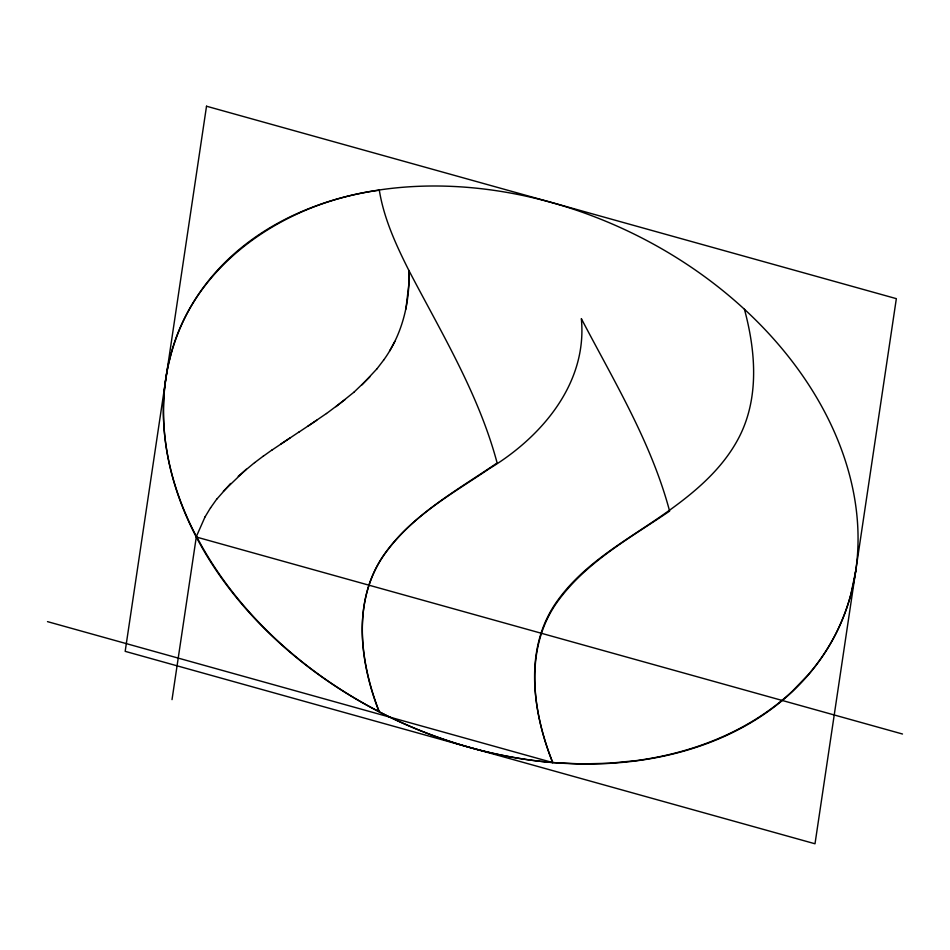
<?xml version="1.0" encoding="UTF-8"?>
<svg xmlns="http://www.w3.org/2000/svg" width="950" height="950" viewBox="0 0 950 950"><rect width="100%" height="100%" fill="white"/><g stroke="black" fill="none" stroke-linecap="round" stroke-linejoin="round"><path stroke-width="1.43" d="M172.021 699.627L196.365 536.536L205.117 516.729M405.911 309.118L408.868 284.109L408.868 270.418C396.067 244.958 383.871 218.583 379.323 190.226C285.808 202.314 191.686 263.851 169.527 359.955M855.677 571.211L850.832 594.546A358.079 267.769 25 0 1 808.189 674.749L792.324 691.244A366.106 273.778 25 0 1 636.607 760.582L609.461 763.254L581.459 763.931L552.71 762.577L47.5 621.633M383.562 360.204C402.337 334.412 410.198 302.029 408.868 270.418C441.477 333.011 478.8 394.179 497.123 462.971C458.233 489.523 415.34 512.964 386.614 551.392C351.619 597.704 359.159 660.82 379.098 711.716A363.078 271.51 25 0 1 196.579 536.489M389.571 351.049L394.832 341.466M205.105 516.812L210.591 507.704M210.579 507.799L216.695 499.178M376.96 368.826L383.61 360.133M216.683 499.272L230.601 483.467M377.008 368.754L361.997 384.869M223.381 491.209L246.287 469.229M369.799 376.96L353.744 392.397M238.236 476.271L254.648 462.567M335.944 406.695L353.78 392.314M345.064 399.57L326.479 413.559M254.636 462.65L263.269 456.142M263.257 456.226L272.08 449.908M326.491 413.476L307.931 426.194M272.068 450.003L299.012 431.977M316.742 420.221L299.001 432.072M280.998 443.923L289.999 437.962M196.294 537.011L902.5 734.018M552.71 762.577C532.178 711.241 523.486 647.342 558.624 600.127C587.302 561.319 630.503 537.783 669.607 511.088C651.273 442.344 613.985 381.152 581.341 318.63C587.611 383.325 541.548 437.119 489.428 468.576C452.723 493.43 412.419 515.719 385.795 552.247C351.583 598.678 359.587 661.271 379.311 711.859A361.285 270.168 25 0 0 552.722 762.589C532.487 711.574 523.212 648.363 557.282 600.946C583.253 564.49 623.069 542.248 659.252 517.453C690.614 495.769 721.953 471.01 739.551 436.323C759.418 396.922 755.571 350.598 744.432 309.261M196.353 536.453A360.418 269.527 25 0 1 169.397 359.907M206.518 106.222L125.174 651.344L815.005 843.778L896.349 298.656L206.518 106.222M233.071 593.418A361.843 270.584 25 0 0 830.241 644.1A361.843 270.584 25 0 0 468.956 187.482A361.843 270.584 25 0 0 233.071 593.418"/></g></svg>
